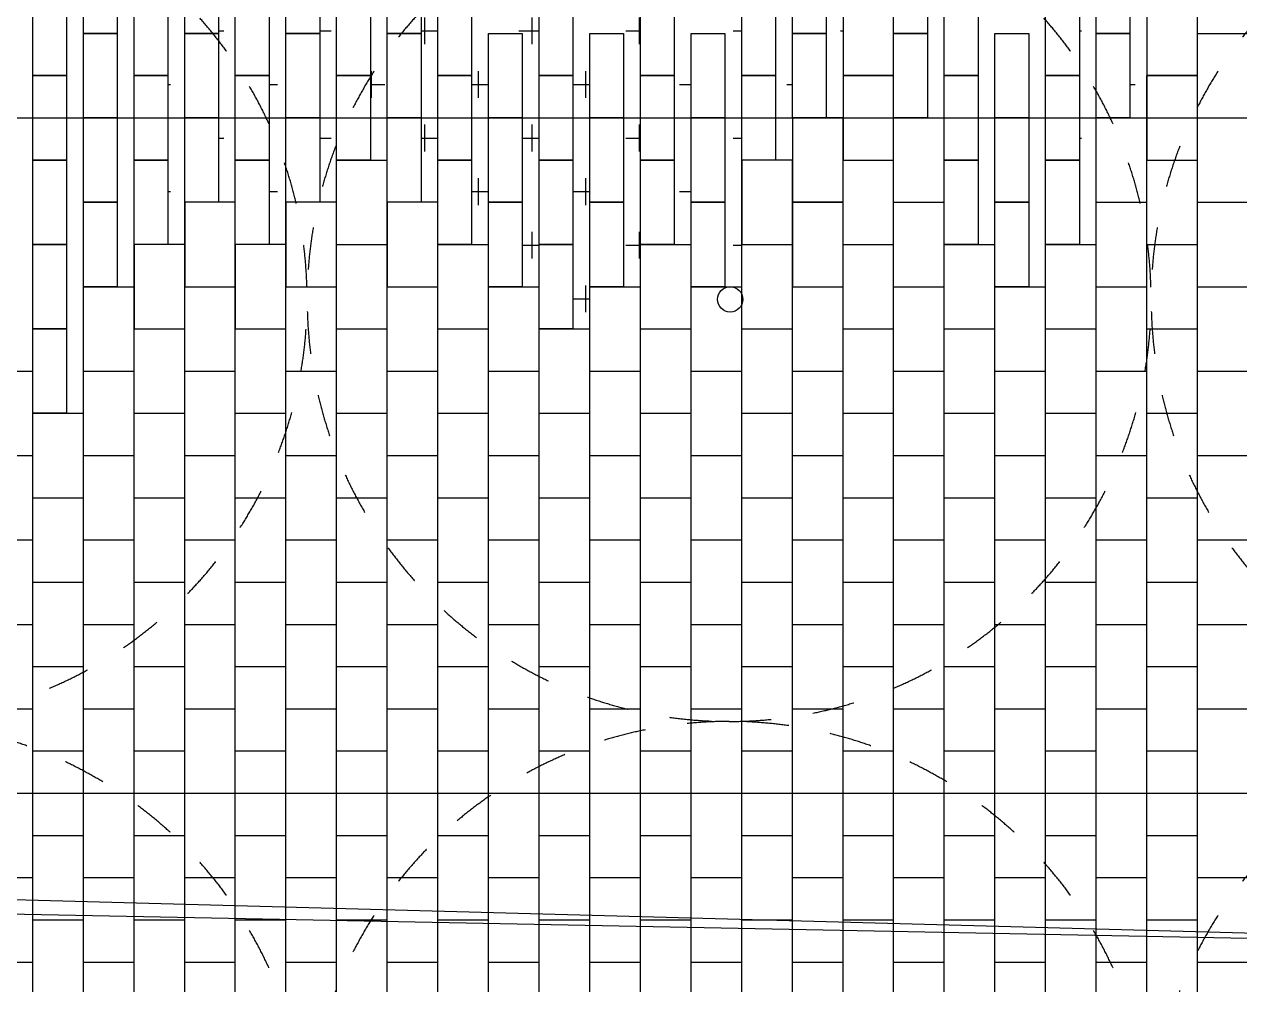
# Model space of a CAD drawing. Header units: millimetres. Extents: x -58335 to 291665, y -66693 to 213307.
# Drawn here: x 189304 to 196504, y 38846 to 44534 of the extents above; entities that cross this region are included whole.
import ezdxf

# ---------------------------------------------------------------- set-up
doc = ezdxf.new("R2010")
doc.units = ezdxf.units.MM
doc.header["$LTSCALE"] = 1000
doc.linetypes.add('X-SITE$0$Dashed', pattern=[10, 5, -5])
for name, color, linetype in [('X-SITE$0$-MY-계획선', 253, 'Continuous'), ('X-SITE$0$-MY-녹지', 254, 'Continuous'), ('X-SITE$0$-MY-포장선', 254, 'Continuous')]:
    doc.layers.add(name, color=color, linetype=linetype)
doc.layers.add('X-SITE$0$1. 지열-천공', color=1, linetype='Continuous', plot=False)
doc.layers.add('X-SITE$0$NOPLOT', color=193, linetype='Continuous', plot=False)
pattern_1 = [(0, (-29382.5, 14650.24), (317.5, 317.5), [158.75, -476.25]), (90, (-29303.13, 14570.87), (-317.5, 317.5), [158.75, -476.25])]

# ---------------------------------------------------------------- blocks, each defined once
blk = doc.blocks.new('X-SITE$0$A$Cf6841d34')
blk.add_lwpolyline([(100, 0), (-100, 0), (-100, 500), (100, 500)], close=True)
blk = doc.blocks.new('X-SITE$0$A$C79eb7408')
blk.add_lwpolyline([(-150, 0), (150, 0), (150, 500), (-150, 500)], close=True)
blk = doc.blocks.new('X-SITE$0$240910_L-1F')
at = {"layer": 'X-SITE$0$-MY-녹지'}
h = blk.add_hatch(dxfattribs=at)
h.set_pattern_fill('CROSS', color=256, scale=50, style=2)
h.set_pattern_definition(pattern_1)
edge = h.paths.add_edge_path()
edge.add_line((167371.1, 60880.3), (167371.1, 59380.3))
edge.add_line((167371.1, 59380.3), (167471.1, 59380.3))
edge.add_line((167471.1, 59380.3), (167471.1, 60130.3))
edge.add_line((167471.1, 60130.3), (167671.1, 60130.3))
edge.add_line((167671.1, 60130.3), (167671.1, 59630.3))
edge.add_line((167671.1, 59630.3), (167771.1, 59630.3))
edge.add_line((167771.1, 59630.3), (167771.1, 61805.2))
edge.add_line((167771.1, 61805.2), (158196, 85719.1))
edge.add_arc((157871.1, 85589), 350, 21.82111, 180)
edge.add_line((157521.1, 85589), (157521.1, 62230.3))
edge.add_line((157521.1, 62230.3), (157871.1, 62230.3))
edge.add_line((157871.1, 62230.3), (157871.1, 63230.3))
edge.add_line((157871.1, 63230.3), (158071.1, 63230.3))
edge.add_line((158071.1, 63230.3), (158071.1, 61380.3))
edge.add_line((158071.1, 61380.3), (158971.1, 61380.3))
edge.add_line((158971.1, 61380.3), (158971.1, 57880.3))
edge.add_line((158971.1, 57880.3), (159071.1, 57880.3))
edge.add_line((159071.1, 57880.3), (159071.1, 58630.3))
edge.add_line((159071.1, 58630.3), (159271.1, 58630.3))
edge.add_line((159271.1, 58630.3), (159271.1, 58130.3))
edge.add_line((159271.1, 58130.3), (159371.1, 58130.3))
edge.add_line((159371.1, 58130.3), (159371.1, 59380.3))
edge.add_line((159371.1, 59380.3), (159571.1, 59380.3))
edge.add_line((159571.1, 59380.3), (159571.1, 57880.3))
edge.add_line((159571.1, 57880.3), (159671.1, 57880.3))
edge.add_line((159671.1, 57880.3), (159671.1, 60130.3))
edge.add_line((159671.1, 60130.3), (159871.1, 60130.3))
edge.add_line((159871.1, 60130.3), (159871.1, 57130.3))
edge.add_line((159871.1, 57130.3), (159971.1, 57130.3))
edge.add_line((159971.1, 57130.3), (159971.1, 59380.3))
edge.add_line((159971.1, 59380.3), (160171.1, 59380.3))
edge.add_line((160171.1, 59380.3), (160171.1, 56880.3))
edge.add_line((160171.1, 56880.3), (160271.1, 56880.3))
edge.add_line((160271.1, 56880.3), (160271.1, 59630.3))
edge.add_line((160271.1, 59630.3), (160471.1, 59630.3))
edge.add_line((160471.1, 59630.3), (160471.1, 57630.3))
edge.add_line((160471.1, 57630.3), (160571.1, 57630.3))
edge.add_line((160571.1, 57630.3), (160571.1, 59380.3))
edge.add_line((160571.1, 59380.3), (160771.1, 59380.3))
edge.add_line((160771.1, 59380.3), (160771.1, 57880.3))
edge.add_line((160771.1, 57880.3), (160871.1, 57880.3))
edge.add_line((160871.1, 57880.3), (160871.1, 59630.3))
edge.add_line((160871.1, 59630.3), (161071.1, 59630.3))
edge.add_line((161071.1, 59630.3), (161071.1, 58130.3))
edge.add_line((161071.1, 58130.3), (161171.1, 58130.3))
edge.add_line((161171.1, 58130.3), (161171.1, 59880.3))
edge.add_line((161171.1, 59880.3), (161371.1, 59880.3))
edge.add_line((161371.1, 59880.3), (161371.1, 57880.3))
edge.add_line((161371.1, 57880.3), (161471.1, 57880.3))
edge.add_line((161471.1, 57880.3), (161471.1, 60630.3))
edge.add_line((161471.1, 60630.3), (161671.1, 60630.3))
edge.add_line((161671.1, 60630.3), (161671.1, 58130.3))
edge.add_line((161671.1, 58130.3), (161771.1, 58130.3))
edge.add_line((161771.1, 58130.3), (161771.1, 59880.3))
edge.add_line((161771.1, 59880.3), (161971.1, 59880.3))
edge.add_line((161971.1, 59880.3), (161971.1, 58380.3))
edge.add_line((161971.1, 58380.3), (162071.1, 58380.3))
edge.add_line((162071.1, 58380.3), (162071.1, 60130.3))
edge.add_line((162071.1, 60130.3), (162271.1, 60130.3))
edge.add_line((162271.1, 60130.3), (162271.1, 58130.3))
edge.add_line((162271.1, 58130.3), (162371.1, 58130.3))
edge.add_line((162371.1, 58130.3), (162371.1, 59380.3))
edge.add_line((162371.1, 59380.3), (162571.1, 59380.3))
edge.add_line((162571.1, 59380.3), (162571.1, 57880.3))
edge.add_line((162571.1, 57880.3), (162671.1, 57880.3))
edge.add_line((162671.1, 57880.3), (162671.1, 59130.3))
edge.add_line((162671.1, 59130.3), (162871.1, 59130.3))
edge.add_line((162871.1, 59130.3), (162871.1, 57630.3))
edge.add_line((162871.1, 57630.3), (162971.1, 57630.3))
edge.add_line((162971.1, 57630.3), (162971.1, 59880.3))
edge.add_line((162971.1, 59880.3), (163171.1, 59880.3))
edge.add_line((163171.1, 59880.3), (163171.1, 57380.3))
edge.add_line((163171.1, 57380.3), (163271.1, 57380.3))
edge.add_line((163271.1, 57380.3), (163271.1, 59130.3))
edge.add_line((163271.1, 59130.3), (163471.1, 59130.3))
edge.add_line((163471.1, 59130.3), (163471.1, 57630.3))
edge.add_line((163471.1, 57630.3), (163571.1, 57630.3))
edge.add_line((163571.1, 57630.3), (163571.1, 59380.3))
edge.add_line((163571.1, 59380.3), (163771.1, 59380.3))
edge.add_line((163771.1, 59380.3), (163771.1, 57880.3))
edge.add_line((163771.1, 57880.3), (163871.1, 57880.3))
edge.add_line((163871.1, 57880.3), (163871.1, 59130.3))
edge.add_line((163871.1, 59130.3), (164071.1, 59130.3))
edge.add_line((164071.1, 59130.3), (164071.1, 57630.3))
edge.add_line((164071.1, 57630.3), (164171.1, 57630.3))
edge.add_line((164171.1, 57630.3), (164171.1, 59880.3))
edge.add_line((164171.1, 59880.3), (164371.1, 59880.3))
edge.add_line((164371.1, 59880.3), (164371.1, 58380.3))
edge.add_line((164371.1, 58380.3), (164471.1, 58380.3))
edge.add_line((164471.1, 58380.3), (164471.1, 59630.3))
edge.add_line((164471.1, 59630.3), (164671.1, 59630.3))
edge.add_line((164671.1, 59630.3), (164671.1, 58630.3))
edge.add_line((164671.1, 58630.3), (164771.1, 58630.3))
edge.add_line((164771.1, 58630.3), (164771.1, 59880.3))
edge.add_line((164771.1, 59880.3), (164971.1, 59880.3))
edge.add_line((164971.1, 59880.3), (164971.1, 59380.3))
edge.add_line((164971.1, 59380.3), (165071.1, 59380.3))
edge.add_line((165071.1, 59380.3), (165071.1, 59630.3))
edge.add_line((165071.1, 59630.3), (165271.1, 59630.3))
edge.add_line((165271.1, 59630.3), (165271.1, 58630.3))
edge.add_line((165271.1, 58630.3), (165371.1, 58630.3))
edge.add_line((165371.1, 58630.3), (165371.1, 59880.3))
edge.add_line((165371.1, 59880.3), (165571.1, 59880.3))
edge.add_line((165571.1, 59880.3), (165571.1, 57880.3))
edge.add_line((165571.1, 57880.3), (165671.1, 57880.3))
edge.add_line((165671.1, 57880.3), (165671.1, 59130.3))
edge.add_line((165671.1, 59130.3), (165871.1, 59130.3))
edge.add_line((165871.1, 59130.3), (165871.1, 57630.3))
edge.add_line((165871.1, 57630.3), (165971.1, 57630.3))
edge.add_line((165971.1, 57630.3), (165971.1, 59380.3))
edge.add_line((165971.1, 59380.3), (166171.1, 59380.3))
edge.add_line((166171.1, 59380.3), (166171.1, 57880.3))
edge.add_line((166171.1, 57880.3), (166271.1, 57880.3))
edge.add_line((166271.1, 57880.3), (166271.1, 60130.3))
edge.add_line((166271.1, 60130.3), (166471.1, 60130.3))
edge.add_line((166471.1, 60130.3), (166471.1, 58630.3))
edge.add_line((166471.1, 58630.3), (166571.1, 58630.3))
edge.add_line((166571.1, 58630.3), (166571.1, 60880.3))
edge.add_line((166571.1, 60880.3), (166771.1, 60880.3))
edge.add_line((166771.1, 60880.3), (166771.1, 59380.3))
edge.add_line((166771.1, 59380.3), (166871.1, 59380.3))
edge.add_line((166871.1, 59380.3), (166871.1, 60630.3))
edge.add_line((166871.1, 60630.3), (167071.1, 60630.3))
edge.add_line((167071.1, 60630.3), (167071.1, 59630.3))
edge.add_line((167071.1, 59630.3), (167171.1, 59630.3))
edge.add_line((167171.1, 59630.3), (167171.1, 60880.3))
edge.add_line((167171.1, 60880.3), (167371.1, 60880.3))
h = blk.add_hatch(dxfattribs=at)
h.set_pattern_fill('CROSS', color=256, scale=50, style=2)
h.set_pattern_definition(pattern_1)
edge = h.paths.add_edge_path()
edge.add_line((167371.1, 60880.3), (167371.1, 59380.3))
edge.add_line((167371.1, 59380.3), (167471.1, 59380.3))
edge.add_line((167471.1, 59380.3), (167471.1, 60130.3))
edge.add_line((167471.1, 60130.3), (167671.1, 60130.3))
edge.add_line((167671.1, 60130.3), (167671.1, 59630.3))
edge.add_line((167671.1, 59630.3), (167771.1, 59630.3))
edge.add_line((167771.1, 59630.3), (167771.1, 61805.2))
edge.add_line((167771.1, 61805.2), (158196, 85719.1))
edge.add_arc((157871.1, 85589), 350, 21.82111, 180)
edge.add_line((157521.1, 85589), (157521.1, 62230.3))
edge.add_line((157521.1, 62230.3), (157871.1, 62230.3))
edge.add_line((157871.1, 62230.3), (157871.1, 63230.3))
edge.add_line((157871.1, 63230.3), (158071.1, 63230.3))
edge.add_line((158071.1, 63230.3), (158071.1, 61380.3))
edge.add_line((158071.1, 61380.3), (158971.1, 61380.3))
edge.add_line((158971.1, 61380.3), (158971.1, 57880.3))
edge.add_line((158971.1, 57880.3), (159071.1, 57880.3))
edge.add_line((159071.1, 57880.3), (159071.1, 58630.3))
edge.add_line((159071.1, 58630.3), (159271.1, 58630.3))
edge.add_line((159271.1, 58630.3), (159271.1, 58130.3))
edge.add_line((159271.1, 58130.3), (159371.1, 58130.3))
edge.add_line((159371.1, 58130.3), (159371.1, 59380.3))
edge.add_line((159371.1, 59380.3), (159571.1, 59380.3))
edge.add_line((159571.1, 59380.3), (159571.1, 57880.3))
edge.add_line((159571.1, 57880.3), (159671.1, 57880.3))
edge.add_line((159671.1, 57880.3), (159671.1, 60130.3))
edge.add_line((159671.1, 60130.3), (159871.1, 60130.3))
edge.add_line((159871.1, 60130.3), (159871.1, 57130.3))
edge.add_line((159871.1, 57130.3), (159971.1, 57130.3))
edge.add_line((159971.1, 57130.3), (159971.1, 59380.3))
edge.add_line((159971.1, 59380.3), (160171.1, 59380.3))
edge.add_line((160171.1, 59380.3), (160171.1, 56880.3))
edge.add_line((160171.1, 56880.3), (160271.1, 56880.3))
edge.add_line((160271.1, 56880.3), (160271.1, 59630.3))
edge.add_line((160271.1, 59630.3), (160471.1, 59630.3))
edge.add_line((160471.1, 59630.3), (160471.1, 57630.3))
edge.add_line((160471.1, 57630.3), (160571.1, 57630.3))
edge.add_line((160571.1, 57630.3), (160571.1, 59380.3))
edge.add_line((160571.1, 59380.3), (160771.1, 59380.3))
edge.add_line((160771.1, 59380.3), (160771.1, 57880.3))
edge.add_line((160771.1, 57880.3), (160871.1, 57880.3))
edge.add_line((160871.1, 57880.3), (160871.1, 59630.3))
edge.add_line((160871.1, 59630.3), (161071.1, 59630.3))
edge.add_line((161071.1, 59630.3), (161071.1, 58130.3))
edge.add_line((161071.1, 58130.3), (161171.1, 58130.3))
edge.add_line((161171.1, 58130.3), (161171.1, 59880.3))
edge.add_line((161171.1, 59880.3), (161371.1, 59880.3))
edge.add_line((161371.1, 59880.3), (161371.1, 57880.3))
edge.add_line((161371.1, 57880.3), (161471.1, 57880.3))
edge.add_line((161471.1, 57880.3), (161471.1, 60630.3))
edge.add_line((161471.1, 60630.3), (161671.1, 60630.3))
edge.add_line((161671.1, 60630.3), (161671.1, 58130.3))
edge.add_line((161671.1, 58130.3), (161771.1, 58130.3))
edge.add_line((161771.1, 58130.3), (161771.1, 59880.3))
edge.add_line((161771.1, 59880.3), (161971.1, 59880.3))
edge.add_line((161971.1, 59880.3), (161971.1, 58380.3))
edge.add_line((161971.1, 58380.3), (162071.1, 58380.3))
edge.add_line((162071.1, 58380.3), (162071.1, 60130.3))
edge.add_line((162071.1, 60130.3), (162271.1, 60130.3))
edge.add_line((162271.1, 60130.3), (162271.1, 58130.3))
edge.add_line((162271.1, 58130.3), (162371.1, 58130.3))
edge.add_line((162371.1, 58130.3), (162371.1, 59380.3))
edge.add_line((162371.1, 59380.3), (162571.1, 59380.3))
edge.add_line((162571.1, 59380.3), (162571.1, 57880.3))
edge.add_line((162571.1, 57880.3), (162671.1, 57880.3))
edge.add_line((162671.1, 57880.3), (162671.1, 59130.3))
edge.add_line((162671.1, 59130.3), (162871.1, 59130.3))
edge.add_line((162871.1, 59130.3), (162871.1, 57630.3))
edge.add_line((162871.1, 57630.3), (162971.1, 57630.3))
edge.add_line((162971.1, 57630.3), (162971.1, 59880.3))
edge.add_line((162971.1, 59880.3), (163171.1, 59880.3))
edge.add_line((163171.1, 59880.3), (163171.1, 57380.3))
edge.add_line((163171.1, 57380.3), (163271.1, 57380.3))
edge.add_line((163271.1, 57380.3), (163271.1, 59130.3))
edge.add_line((163271.1, 59130.3), (163471.1, 59130.3))
edge.add_line((163471.1, 59130.3), (163471.1, 57630.3))
edge.add_line((163471.1, 57630.3), (163571.1, 57630.3))
edge.add_line((163571.1, 57630.3), (163571.1, 59380.3))
edge.add_line((163571.1, 59380.3), (163771.1, 59380.3))
edge.add_line((163771.1, 59380.3), (163771.1, 57880.3))
edge.add_line((163771.1, 57880.3), (163871.1, 57880.3))
edge.add_line((163871.1, 57880.3), (163871.1, 59130.3))
edge.add_line((163871.1, 59130.3), (164071.1, 59130.3))
edge.add_line((164071.1, 59130.3), (164071.1, 57630.3))
edge.add_line((164071.1, 57630.3), (164171.1, 57630.3))
edge.add_line((164171.1, 57630.3), (164171.1, 59880.3))
edge.add_line((164171.1, 59880.3), (164371.1, 59880.3))
edge.add_line((164371.1, 59880.3), (164371.1, 58380.3))
edge.add_line((164371.1, 58380.3), (164471.1, 58380.3))
edge.add_line((164471.1, 58380.3), (164471.1, 59630.3))
edge.add_line((164471.1, 59630.3), (164671.1, 59630.3))
edge.add_line((164671.1, 59630.3), (164671.1, 58630.3))
edge.add_line((164671.1, 58630.3), (164771.1, 58630.3))
edge.add_line((164771.1, 58630.3), (164771.1, 59880.3))
edge.add_line((164771.1, 59880.3), (164971.1, 59880.3))
edge.add_line((164971.1, 59880.3), (164971.1, 59380.3))
edge.add_line((164971.1, 59380.3), (165071.1, 59380.3))
edge.add_line((165071.1, 59380.3), (165071.1, 59630.3))
edge.add_line((165071.1, 59630.3), (165271.1, 59630.3))
edge.add_line((165271.1, 59630.3), (165271.1, 58630.3))
edge.add_line((165271.1, 58630.3), (165371.1, 58630.3))
edge.add_line((165371.1, 58630.3), (165371.1, 59880.3))
edge.add_line((165371.1, 59880.3), (165571.1, 59880.3))
edge.add_line((165571.1, 59880.3), (165571.1, 57880.3))
edge.add_line((165571.1, 57880.3), (165671.1, 57880.3))
edge.add_line((165671.1, 57880.3), (165671.1, 59130.3))
edge.add_line((165671.1, 59130.3), (165871.1, 59130.3))
edge.add_line((165871.1, 59130.3), (165871.1, 57630.3))
edge.add_line((165871.1, 57630.3), (165971.1, 57630.3))
edge.add_line((165971.1, 57630.3), (165971.1, 59380.3))
edge.add_line((165971.1, 59380.3), (166171.1, 59380.3))
edge.add_line((166171.1, 59380.3), (166171.1, 57880.3))
edge.add_line((166171.1, 57880.3), (166271.1, 57880.3))
edge.add_line((166271.1, 57880.3), (166271.1, 60130.3))
edge.add_line((166271.1, 60130.3), (166471.1, 60130.3))
edge.add_line((166471.1, 60130.3), (166471.1, 58630.3))
edge.add_line((166471.1, 58630.3), (166571.1, 58630.3))
edge.add_line((166571.1, 58630.3), (166571.1, 60880.3))
edge.add_line((166571.1, 60880.3), (166771.1, 60880.3))
edge.add_line((166771.1, 60880.3), (166771.1, 59380.3))
edge.add_line((166771.1, 59380.3), (166871.1, 59380.3))
edge.add_line((166871.1, 59380.3), (166871.1, 60630.3))
edge.add_line((166871.1, 60630.3), (167071.1, 60630.3))
edge.add_line((167071.1, 60630.3), (167071.1, 59630.3))
edge.add_line((167071.1, 59630.3), (167171.1, 59630.3))
edge.add_line((167171.1, 59630.3), (167171.1, 60880.3))
edge.add_line((167171.1, 60880.3), (167371.1, 60880.3))
at = {"layer": 'X-SITE$0$-MY-계획선'}
blk.add_lwpolyline([(161471.1, 60630.3), (161671.1, 60630.3), (161671.1, 58630.3), (161471.1, 58630.3)], close=True, dxfattribs=at)
blk.add_lwpolyline([(161471.1, 60630.3), (161671.1, 60630.3), (161671.1, 58630.3), (161471.1, 58630.3)], close=True, dxfattribs=at)
at = {"layer": 'X-SITE$0$-MY-포장선'}
for p, q in [((166871.1, 50630.3), (166871.1, 59630.3)), ((166871.1, 50630.3), (166871.1, 59630.3)), ((165071.1, 49630.3), (165071.1, 59130.3)), ((165071.1, 49630.3), (165071.1, 59130.3)), ((165371.1, 49630.3), (165371.1, 59130.3)), ((165371.1, 49630.3), (165371.1, 59130.3)), ((165671.1, 50630.3), (165671.1, 58880.3)), ((165671.1, 50630.3), (165671.1, 58880.3)), ((165971.1, 50130.3), (165971.1, 58880.3)), ((165971.1, 50130.3), (165971.1, 58880.3)), ((166271.1, 50380.3), (166271.1, 58880.3)), ((166271.1, 50380.3), (166271.1, 58880.3)), ((166571.1, 50630.3), (166571.1, 58880.3)), ((166571.1, 50630.3), (166571.1, 58880.3)), ((159971.1, 50880.3), (159971.1, 58380.3)), ((159971.1, 50880.3), (159971.1, 58380.3)), ((160271.1, 50630.3), (160271.1, 58380.3)), ((160271.1, 50630.3), (160271.1, 58380.3)), ((160571.1, 50380.3), (160571.1, 58380.3)), ((160571.1, 50380.3), (160571.1, 58380.3)), ((160871.1, 50130.3), (160871.1, 58380.3)), ((160871.1, 50130.3), (160871.1, 58380.3)), ((161171.1, 49880.3), (161171.1, 58380.3)), ((161171.1, 49880.3), (161171.1, 58380.3)), ((161471.1, 49630.3), (161471.1, 58380.3)), ((161471.1, 49630.3), (161471.1, 58380.3)), ((161771.1, 49380.3), (161771.1, 58380.3)), ((161771.1, 49380.3), (161771.1, 58380.3)), ((162071.1, 49630.3), (162071.1, 58380.3)), ((162071.1, 49630.3), (162071.1, 58380.3)), ((162371.1, 49630.3), (162371.1, 58380.3)), ((162371.1, 49630.3), (162371.1, 58380.3)), ((162671.1, 49630.3), (162671.1, 58380.3)), ((162671.1, 49630.3), (162671.1, 58380.3)), ((162971.1, 49630.3), (162971.1, 58380.3)), ((162971.1, 49630.3), (162971.1, 58380.3)), ((163271.1, 49630.3), (163271.1, 58380.3)), ((163271.1, 49630.3), (163271.1, 58380.3)), ((163571.1, 49630.3), (163571.1, 58380.3)), ((163571.1, 49630.3), (163571.1, 58380.3)), ((163871.1, 49630.3), (163871.1, 58380.3)), ((163871.1, 49630.3), (163871.1, 58380.3)), ((164171.1, 48880.3), (164171.1, 58380.3)), ((164171.1, 48880.3), (164171.1, 58380.3)), ((164471.1, 49630.3), (164471.1, 58380.3)), ((164471.1, 49630.3), (164471.1, 58380.3)), ((164771.1, 49630.3), (164771.1, 58380.3)), ((164771.1, 49630.3), (164771.1, 58380.3))]:
    blk.add_line(p, q, dxfattribs=at)
for points in [[(166871.1, 59130.3), (167171.1, 59130.3)], [(166871.1, 59130.3), (167171.1, 59130.3)], [(166571.1, 58880.3), (166871.1, 58880.3)], [(166571.1, 58880.3), (166871.1, 58880.3)], [(165071.1, 58630.3), (165371.1, 58630.3)], [(165071.1, 58630.3), (165371.1, 58630.3)], [(166271.1, 58630.3), (166571.1, 58630.3)], [(166271.1, 58630.3), (166571.1, 58630.3)], [(166871.1, 58630.3), (167171.1, 58630.3)], [(166871.1, 58630.3), (167171.1, 58630.3)], [(161771.1, 58380.3), (162071.1, 58380.3)], [(161771.1, 58380.3), (162071.1, 58380.3)], [(164771.1, 58380.3), (165071.1, 58380.3)], [(164771.1, 58380.3), (165071.1, 58380.3)], [(165071.1, 58130.3), (165371.1, 58130.3)], [(165071.1, 58130.3), (165371.1, 58130.3)], [(166271.1, 58130.3), (166571.1, 58130.3)], [(166271.1, 58130.3), (166571.1, 58130.3)], [(166871.1, 58130.3), (167171.1, 58130.3)], [(166871.1, 58130.3), (167171.1, 58130.3)], [(161771.1, 57880.3), (162071.1, 57880.3)], [(161771.1, 57880.3), (162071.1, 57880.3)], [(162371.1, 57880.3), (162671.1, 57880.3)], [(162371.1, 57880.3), (162671.1, 57880.3)], [(163571.1, 57880.3), (163871.1, 57880.3)], [(163571.1, 57880.3), (163871.1, 57880.3)], [(164171.1, 57880.3), (164471.1, 57880.3)], [(164171.1, 57880.3), (164471.1, 57880.3)], [(164771.1, 57880.3), (165071.1, 57880.3)], [(164771.1, 57880.3), (165071.1, 57880.3)], [(165371.1, 57880.3), (165671.1, 57880.3)], [(165371.1, 57880.3), (165671.1, 57880.3)], [(165971.1, 57880.3), (166271.1, 57880.3)], [(165971.1, 57880.3), (166271.1, 57880.3)], [(166571.1, 57880.3), (166871.1, 57880.3)], [(166571.1, 57880.3), (166871.1, 57880.3)], [(160271.1, 57630.3), (160571.1, 57630.3)], [(160271.1, 57630.3), (160571.1, 57630.3)], [(160871.1, 57630.3), (161171.1, 57630.3)], [(160871.1, 57630.3), (161171.1, 57630.3)], [(161471.1, 57630.3), (161771.1, 57630.3)], [(161471.1, 57630.3), (161771.1, 57630.3)], [(162071.1, 57630.3), (162371.1, 57630.3)], [(162071.1, 57630.3), (162371.1, 57630.3)], [(162671.1, 57630.3), (162971.1, 57630.3)], [(162671.1, 57630.3), (162971.1, 57630.3)], [(163271.1, 57630.3), (163571.1, 57630.3)], [(163271.1, 57630.3), (163571.1, 57630.3)], [(163871.1, 57630.3), (164171.1, 57630.3)], [(163871.1, 57630.3), (164171.1, 57630.3)], [(164471.1, 57630.3), (164771.1, 57630.3)], [(164471.1, 57630.3), (164771.1, 57630.3)], [(165071.1, 57630.3), (165371.1, 57630.3)], [(165071.1, 57630.3), (165371.1, 57630.3)], [(165671.1, 57630.3), (165971.1, 57630.3)], [(165671.1, 57630.3), (165971.1, 57630.3)], [(166271.1, 57630.3), (166571.1, 57630.3)], [(166271.1, 57630.3), (166571.1, 57630.3)], [(166871.1, 57630.3), (167171.1, 57630.3)], [(166871.1, 57630.3), (167171.1, 57630.3)], [(160571.1, 57380.3), (160871.1, 57380.3)], [(160571.1, 57380.3), (160871.1, 57380.3)], [(161171.1, 57380.3), (161471.1, 57380.3)], [(161171.1, 57380.3), (161471.1, 57380.3)], [(161771.1, 57380.3), (162071.1, 57380.3)], [(161771.1, 57380.3), (162071.1, 57380.3)], [(162371.1, 57380.3), (162671.1, 57380.3)], [(162371.1, 57380.3), (162671.1, 57380.3)], [(162971.1, 57380.3), (163271.1, 57380.3)], [(162971.1, 57380.3), (163271.1, 57380.3)], [(163571.1, 57380.3), (163871.1, 57380.3)], [(163571.1, 57380.3), (163871.1, 57380.3)], [(164171.1, 57380.3), (164471.1, 57380.3)], [(164171.1, 57380.3), (164471.1, 57380.3)], [(164771.1, 57380.3), (165071.1, 57380.3)], [(164771.1, 57380.3), (165071.1, 57380.3)], [(165371.1, 57380.3), (165671.1, 57380.3)], [(165371.1, 57380.3), (165671.1, 57380.3)], [(165971.1, 57380.3), (166271.1, 57380.3)], [(165971.1, 57380.3), (166271.1, 57380.3)], [(166571.1, 57380.3), (166871.1, 57380.3)], [(166571.1, 57380.3), (166871.1, 57380.3)], [(159671.1, 57130.3), (159971.1, 57130.3)], [(159671.1, 57130.3), (159971.1, 57130.3)], [(160271.1, 57130.3), (160571.1, 57130.3)], [(160271.1, 57130.3), (160571.1, 57130.3)], [(160871.1, 57130.3), (161171.1, 57130.3)], [(160871.1, 57130.3), (161171.1, 57130.3)], [(161471.1, 57130.3), (161771.1, 57130.3)], [(161471.1, 57130.3), (161771.1, 57130.3)], [(162071.1, 57130.3), (162371.1, 57130.3)], [(162071.1, 57130.3), (162371.1, 57130.3)], [(162671.1, 57130.3), (162971.1, 57130.3)], [(162671.1, 57130.3), (162971.1, 57130.3)], [(163271.1, 57130.3), (163571.1, 57130.3)], [(163271.1, 57130.3), (163571.1, 57130.3)], [(163871.1, 57130.3), (164171.1, 57130.3)], [(163871.1, 57130.3), (164171.1, 57130.3)], [(164471.1, 57130.3), (164771.1, 57130.3)], [(164471.1, 57130.3), (164771.1, 57130.3)], [(165071.1, 57130.3), (165371.1, 57130.3)], [(165071.1, 57130.3), (165371.1, 57130.3)], [(165671.1, 57130.3), (165971.1, 57130.3)], [(165671.1, 57130.3), (165971.1, 57130.3)], [(166271.1, 57130.3), (166571.1, 57130.3)], [(166271.1, 57130.3), (166571.1, 57130.3)], [(166871.1, 57130.3), (167171.1, 57130.3)], [(166871.1, 57130.3), (167171.1, 57130.3)], [(159971.1, 56880.3), (160271.1, 56880.3)], [(159971.1, 56880.3), (160271.1, 56880.3)], [(160571.1, 56880.3), (160871.1, 56880.3)], [(160571.1, 56880.3), (160871.1, 56880.3)], [(161171.1, 56880.3), (161471.1, 56880.3)], [(161171.1, 56880.3), (161471.1, 56880.3)], [(161771.1, 56880.3), (162071.1, 56880.3)], [(161771.1, 56880.3), (162071.1, 56880.3)], [(162371.1, 56880.3), (162671.1, 56880.3)], [(162371.1, 56880.3), (162671.1, 56880.3)], [(162971.1, 56880.3), (163271.1, 56880.3)], [(162971.1, 56880.3), (163271.1, 56880.3)], [(163571.1, 56880.3), (163871.1, 56880.3)], [(163571.1, 56880.3), (163871.1, 56880.3)], [(164171.1, 56880.3), (164471.1, 56880.3)], [(164171.1, 56880.3), (164471.1, 56880.3)], [(164771.1, 56880.3), (165071.1, 56880.3)], [(164771.1, 56880.3), (165071.1, 56880.3)], [(165371.1, 56880.3), (165671.1, 56880.3)], [(165371.1, 56880.3), (165671.1, 56880.3)], [(165971.1, 56880.3), (166271.1, 56880.3)], [(165971.1, 56880.3), (166271.1, 56880.3)], [(166571.1, 56880.3), (166871.1, 56880.3)], [(166571.1, 56880.3), (166871.1, 56880.3)], [(159671.1, 56630.3), (159971.1, 56630.3)], [(159671.1, 56630.3), (159971.1, 56630.3)], [(160271.1, 56630.3), (160571.1, 56630.3)], [(160271.1, 56630.3), (160571.1, 56630.3)], [(160871.1, 56630.3), (161171.1, 56630.3)], [(160871.1, 56630.3), (161171.1, 56630.3)], [(161471.1, 56630.3), (161771.1, 56630.3)], [(161471.1, 56630.3), (161771.1, 56630.3)], [(162071.1, 56630.3), (162371.1, 56630.3)], [(162071.1, 56630.3), (162371.1, 56630.3)], [(162671.1, 56630.3), (162971.1, 56630.3)], [(162671.1, 56630.3), (162971.1, 56630.3)], [(163271.1, 56630.3), (163571.1, 56630.3)], [(163271.1, 56630.3), (163571.1, 56630.3)], [(163871.1, 56630.3), (164171.1, 56630.3)], [(163871.1, 56630.3), (164171.1, 56630.3)], [(164471.1, 56630.3), (164771.1, 56630.3)], [(164471.1, 56630.3), (164771.1, 56630.3)], [(165071.1, 56630.3), (165371.1, 56630.3)], [(165071.1, 56630.3), (165371.1, 56630.3)], [(165671.1, 56630.3), (165971.1, 56630.3)], [(165671.1, 56630.3), (165971.1, 56630.3)], [(166271.1, 56630.3), (166571.1, 56630.3)], [(166271.1, 56630.3), (166571.1, 56630.3)], [(166871.1, 56630.3), (167171.1, 56630.3)], [(166871.1, 56630.3), (167171.1, 56630.3)], [(159971.1, 56380.3), (160271.1, 56380.3)], [(159971.1, 56380.3), (160271.1, 56380.3)], [(160571.1, 56380.3), (160871.1, 56380.3)], [(160571.1, 56380.3), (160871.1, 56380.3)], [(161171.1, 56380.3), (161471.1, 56380.3)], [(161171.1, 56380.3), (161471.1, 56380.3)], [(161771.1, 56380.3), (162071.1, 56380.3)], [(161771.1, 56380.3), (162071.1, 56380.3)], [(162371.1, 56380.3), (162671.1, 56380.3)], [(162371.1, 56380.3), (162671.1, 56380.3)], [(162971.1, 56380.3), (163271.1, 56380.3)], [(162971.1, 56380.3), (163271.1, 56380.3)], [(163571.1, 56380.3), (163871.1, 56380.3)], [(163571.1, 56380.3), (163871.1, 56380.3)], [(164171.1, 56380.3), (164471.1, 56380.3)], [(164171.1, 56380.3), (164471.1, 56380.3)], [(164771.1, 56380.3), (165071.1, 56380.3)], [(164771.1, 56380.3), (165071.1, 56380.3)], [(165371.1, 56380.3), (165671.1, 56380.3)], [(165371.1, 56380.3), (165671.1, 56380.3)], [(165971.1, 56380.3), (166271.1, 56380.3)], [(165971.1, 56380.3), (166271.1, 56380.3)], [(166571.1, 56380.3), (166871.1, 56380.3)], [(166571.1, 56380.3), (166871.1, 56380.3)], [(159671.1, 56130.3), (159971.1, 56130.3)], [(159671.1, 56130.3), (159971.1, 56130.3)], [(160271.1, 56130.3), (160571.1, 56130.3)], [(160271.1, 56130.3), (160571.1, 56130.3)], [(160871.1, 56130.3), (161171.1, 56130.3)], [(160871.1, 56130.3), (161171.1, 56130.3)], [(161471.1, 56130.3), (161771.1, 56130.3)], [(161471.1, 56130.3), (161771.1, 56130.3)], [(162071.1, 56130.3), (162371.1, 56130.3)], [(162071.1, 56130.3), (162371.1, 56130.3)], [(162671.1, 56130.3), (162971.1, 56130.3)], [(162671.1, 56130.3), (162971.1, 56130.3)], [(163271.1, 56130.3), (163571.1, 56130.3)], [(163271.1, 56130.3), (163571.1, 56130.3)], [(163871.1, 56130.3), (164171.1, 56130.3)], [(163871.1, 56130.3), (164171.1, 56130.3)], [(164471.1, 56130.3), (164771.1, 56130.3)], [(164471.1, 56130.3), (164771.1, 56130.3)], [(165071.1, 56130.3), (165371.1, 56130.3)], [(165071.1, 56130.3), (165371.1, 56130.3)], [(165671.1, 56130.3), (165971.1, 56130.3)], [(165671.1, 56130.3), (165971.1, 56130.3)], [(166271.1, 56130.3), (166571.1, 56130.3)], [(166271.1, 56130.3), (166571.1, 56130.3)], [(166871.1, 56130.3), (167171.1, 56130.3)], [(166871.1, 56130.3), (167171.1, 56130.3)], [(159971.1, 55880.3), (160271.1, 55880.3)], [(159971.1, 55880.3), (160271.1, 55880.3)], [(160571.1, 55880.3), (160871.1, 55880.3)], [(160571.1, 55880.3), (160871.1, 55880.3)], [(161171.1, 55880.3), (161471.1, 55880.3)], [(161171.1, 55880.3), (161471.1, 55880.3)], [(161771.1, 55880.3), (162071.1, 55880.3)], [(161771.1, 55880.3), (162071.1, 55880.3)], [(162371.1, 55880.3), (162671.1, 55880.3)], [(162371.1, 55880.3), (162671.1, 55880.3)], [(162971.1, 55880.3), (163271.1, 55880.3)], [(162971.1, 55880.3), (163271.1, 55880.3)], [(163571.1, 55880.3), (163871.1, 55880.3)], [(163571.1, 55880.3), (163871.1, 55880.3)], [(164171.1, 55880.3), (164471.1, 55880.3)], [(164171.1, 55880.3), (164471.1, 55880.3)], [(164771.1, 55880.3), (165071.1, 55880.3)], [(164771.1, 55880.3), (165071.1, 55880.3)], [(165371.1, 55880.3), (165671.1, 55880.3)], [(165371.1, 55880.3), (165671.1, 55880.3)], [(165971.1, 55880.3), (166271.1, 55880.3)], [(165971.1, 55880.3), (166271.1, 55880.3)], [(166571.1, 55880.3), (166871.1, 55880.3)], [(166571.1, 55880.3), (166871.1, 55880.3)], [(159671.1, 55630.3), (159971.1, 55630.3)], [(159671.1, 55630.3), (159971.1, 55630.3)], [(160271.1, 55630.3), (160571.1, 55630.3)], [(160271.1, 55630.3), (160571.1, 55630.3)], [(160871.1, 55630.3), (161171.1, 55630.3)], [(160871.1, 55630.3), (161171.1, 55630.3)], [(161471.1, 55630.3), (161771.1, 55630.3)], [(161471.1, 55630.3), (161771.1, 55630.3)], [(162071.1, 55630.3), (162371.1, 55630.3)], [(162071.1, 55630.3), (162371.1, 55630.3)], [(162671.1, 55630.3), (162971.1, 55630.3)], [(162671.1, 55630.3), (162971.1, 55630.3)], [(163271.1, 55630.3), (163571.1, 55630.3)], [(163271.1, 55630.3), (163571.1, 55630.3)], [(163871.1, 55630.3), (164171.1, 55630.3)], [(163871.1, 55630.3), (164171.1, 55630.3)], [(164471.1, 55630.3), (164771.1, 55630.3)], [(164471.1, 55630.3), (164771.1, 55630.3)], [(165071.1, 55630.3), (165371.1, 55630.3)], [(165071.1, 55630.3), (165371.1, 55630.3)], [(165671.1, 55630.3), (165971.1, 55630.3)], [(165671.1, 55630.3), (165971.1, 55630.3)], [(166271.1, 55630.3), (166571.1, 55630.3)], [(166271.1, 55630.3), (166571.1, 55630.3)], [(166871.1, 55630.3), (167171.1, 55630.3)], [(166871.1, 55630.3), (167171.1, 55630.3)], [(159971.1, 55380.3), (160271.1, 55380.3)], [(159971.1, 55380.3), (160271.1, 55380.3)], [(160571.1, 55380.3), (160871.1, 55380.3)], [(160571.1, 55380.3), (160871.1, 55380.3)], [(161171.1, 55380.3), (161471.1, 55380.3)], [(161171.1, 55380.3), (161471.1, 55380.3)], [(161771.1, 55380.3), (162071.1, 55380.3)], [(161771.1, 55380.3), (162071.1, 55380.3)], [(162371.1, 55380.3), (162671.1, 55380.3)], [(162371.1, 55380.3), (162671.1, 55380.3)], [(162971.1, 55380.3), (163271.1, 55380.3)], [(162971.1, 55380.3), (163271.1, 55380.3)], [(163571.1, 55380.3), (163871.1, 55380.3)], [(163571.1, 55380.3), (163871.1, 55380.3)], [(164171.1, 55380.3), (164471.1, 55380.3)], [(164171.1, 55380.3), (164471.1, 55380.3)], [(164771.1, 55380.3), (165071.1, 55380.3)], [(164771.1, 55380.3), (165071.1, 55380.3)], [(165371.1, 55380.3), (165671.1, 55380.3)], [(165371.1, 55380.3), (165671.1, 55380.3)], [(165971.1, 55380.3), (166271.1, 55380.3)], [(165971.1, 55380.3), (166271.1, 55380.3)], [(166571.1, 55380.3), (166871.1, 55380.3)], [(166571.1, 55380.3), (166871.1, 55380.3)], [(159671.1, 55130.3), (159971.1, 55130.3)], [(159671.1, 55130.3), (159971.1, 55130.3)], [(160271.1, 55130.3), (160571.1, 55130.3)], [(160271.1, 55130.3), (160571.1, 55130.3)], [(160871.1, 55130.3), (161171.1, 55130.3)], [(160871.1, 55130.3), (161171.1, 55130.3)], [(161471.1, 55130.3), (161771.1, 55130.3)], [(161471.1, 55130.3), (161771.1, 55130.3)], [(162071.1, 55130.3), (162371.1, 55130.3)], [(162071.1, 55130.3), (162371.1, 55130.3)], [(162671.1, 55130.3), (162971.1, 55130.3)], [(162671.1, 55130.3), (162971.1, 55130.3)], [(163271.1, 55130.3), (163571.1, 55130.3)], [(163271.1, 55130.3), (163571.1, 55130.3)], [(163871.1, 55130.3), (164171.1, 55130.3)], [(163871.1, 55130.3), (164171.1, 55130.3)], [(164471.1, 55130.3), (164771.1, 55130.3)], [(164471.1, 55130.3), (164771.1, 55130.3)], [(165071.1, 55130.3), (165371.1, 55130.3)], [(165071.1, 55130.3), (165371.1, 55130.3)], [(165671.1, 55130.3), (165971.1, 55130.3)], [(165671.1, 55130.3), (165971.1, 55130.3)], [(166271.1, 55130.3), (166571.1, 55130.3)], [(166271.1, 55130.3), (166571.1, 55130.3)], [(166871.1, 55130.3), (167171.1, 55130.3)], [(166871.1, 55130.3), (167171.1, 55130.3)], [(159971.1, 54880.3), (160271.1, 54880.3)], [(159971.1, 54880.3), (160271.1, 54880.3)], [(160571.1, 54880.3), (160871.1, 54880.3)], [(160571.1, 54880.3), (160871.1, 54880.3)], [(161171.1, 54880.3), (161471.1, 54880.3)], [(161171.1, 54880.3), (161471.1, 54880.3)], [(161771.1, 54880.3), (162071.1, 54880.3)], [(161771.1, 54880.3), (162071.1, 54880.3)], [(162371.1, 54880.3), (162671.1, 54880.3)], [(162371.1, 54880.3), (162671.1, 54880.3)], [(162971.1, 54880.3), (163271.1, 54880.3)], [(162971.1, 54880.3), (163271.1, 54880.3)], [(163571.1, 54880.3), (163871.1, 54880.3)], [(163571.1, 54880.3), (163871.1, 54880.3)], [(164171.1, 54880.3), (164471.1, 54880.3)], [(164171.1, 54880.3), (164471.1, 54880.3)], [(164771.1, 54880.3), (165071.1, 54880.3)], [(164771.1, 54880.3), (165071.1, 54880.3)], [(165371.1, 54880.3), (165671.1, 54880.3)], [(165371.1, 54880.3), (165671.1, 54880.3)], [(165971.1, 54880.3), (166271.1, 54880.3)], [(165971.1, 54880.3), (166271.1, 54880.3)], [(166571.1, 54880.3), (166871.1, 54880.3)], [(166571.1, 54880.3), (166871.1, 54880.3)], [(159671.1, 54630.3), (159971.1, 54630.3)], [(159671.1, 54630.3), (159971.1, 54630.3)], [(160271.1, 54630.3), (160571.1, 54630.3)], [(160271.1, 54630.3), (160571.1, 54630.3)], [(160871.1, 54630.3), (161171.1, 54630.3)], [(160871.1, 54630.3), (161171.1, 54630.3)], [(161471.1, 54630.3), (161771.1, 54630.3)], [(161471.1, 54630.3), (161771.1, 54630.3)], [(162071.1, 54630.3), (162371.1, 54630.3)], [(162071.1, 54630.3), (162371.1, 54630.3)], [(162671.1, 54630.3), (162971.1, 54630.3)], [(162671.1, 54630.3), (162971.1, 54630.3)], [(163271.1, 54630.3), (163571.1, 54630.3)], [(163271.1, 54630.3), (163571.1, 54630.3)], [(163871.1, 54630.3), (164171.1, 54630.3)], [(163871.1, 54630.3), (164171.1, 54630.3)], [(164471.1, 54630.3), (164771.1, 54630.3)], [(164471.1, 54630.3), (164771.1, 54630.3)], [(165071.1, 54630.3), (165371.1, 54630.3)], [(165071.1, 54630.3), (165371.1, 54630.3)], [(165671.1, 54630.3), (165971.1, 54630.3)], [(165671.1, 54630.3), (165971.1, 54630.3)], [(166271.1, 54630.3), (166571.1, 54630.3)], [(166271.1, 54630.3), (166571.1, 54630.3)], [(166871.1, 54630.3), (167171.1, 54630.3)], [(166871.1, 54630.3), (167171.1, 54630.3)], [(159971.1, 54380.3), (160271.1, 54380.3)], [(159971.1, 54380.3), (160271.1, 54380.3)], [(160571.1, 54380.3), (160871.1, 54380.3)], [(160571.1, 54380.3), (160871.1, 54380.3)], [(161171.1, 54380.3), (161471.1, 54380.3)], [(161171.1, 54380.3), (161471.1, 54380.3)], [(161771.1, 54380.3), (162071.1, 54380.3)], [(161771.1, 54380.3), (162071.1, 54380.3)], [(162371.1, 54380.3), (162671.1, 54380.3)], [(162371.1, 54380.3), (162671.1, 54380.3)], [(162971.1, 54380.3), (163271.1, 54380.3)], [(162971.1, 54380.3), (163271.1, 54380.3)], [(163571.1, 54380.3), (163871.1, 54380.3)], [(163571.1, 54380.3), (163871.1, 54380.3)], [(164171.1, 54380.3), (164471.1, 54380.3)], [(164171.1, 54380.3), (164471.1, 54380.3)], [(164771.1, 54380.3), (165071.1, 54380.3)], [(164771.1, 54380.3), (165071.1, 54380.3)], [(165371.1, 54380.3), (165671.1, 54380.3)], [(165371.1, 54380.3), (165671.1, 54380.3)], [(165971.1, 54380.3), (166271.1, 54380.3)], [(165971.1, 54380.3), (166271.1, 54380.3)], [(166571.1, 54380.3), (166871.1, 54380.3)], [(166571.1, 54380.3), (166871.1, 54380.3)], [(159671.1, 54130.3), (159971.1, 54130.3)], [(159671.1, 54130.3), (159971.1, 54130.3)], [(160271.1, 54130.3), (160571.1, 54130.3)], [(160271.1, 54130.3), (160571.1, 54130.3)], [(160871.1, 54130.3), (161171.1, 54130.3)], [(160871.1, 54130.3), (161171.1, 54130.3)], [(161471.1, 54130.3), (161771.1, 54130.3)], [(161471.1, 54130.3), (161771.1, 54130.3)], [(162071.1, 54130.3), (162371.1, 54130.3)], [(162071.1, 54130.3), (162371.1, 54130.3)], [(162671.1, 54130.3), (162971.1, 54130.3)], [(162671.1, 54130.3), (162971.1, 54130.3)], [(163271.1, 54130.3), (163571.1, 54130.3)], [(163271.1, 54130.3), (163571.1, 54130.3)], [(163871.1, 54130.3), (164171.1, 54130.3)], [(163871.1, 54130.3), (164171.1, 54130.3)], [(164471.1, 54130.3), (164771.1, 54130.3)], [(164471.1, 54130.3), (164771.1, 54130.3)], [(165071.1, 54130.3), (165371.1, 54130.3)], [(165071.1, 54130.3), (165371.1, 54130.3)], [(165671.1, 54130.3), (165971.1, 54130.3)], [(165671.1, 54130.3), (165971.1, 54130.3)], [(166271.1, 54130.3), (166571.1, 54130.3)], [(166271.1, 54130.3), (166571.1, 54130.3)], [(166871.1, 54130.3), (167171.1, 54130.3)], [(166871.1, 54130.3), (167171.1, 54130.3)], [(159971.1, 53880.3), (160271.1, 53880.3)], [(159971.1, 53880.3), (160271.1, 53880.3)], [(160571.1, 53880.3), (160871.1, 53880.3)], [(160571.1, 53880.3), (160871.1, 53880.3)], [(161171.1, 53880.3), (161471.1, 53880.3)], [(161171.1, 53880.3), (161471.1, 53880.3)], [(161771.1, 53880.3), (162071.1, 53880.3)], [(161771.1, 53880.3), (162071.1, 53880.3)], [(162371.1, 53880.3), (162671.1, 53880.3)], [(162371.1, 53880.3), (162671.1, 53880.3)], [(162971.1, 53880.3), (163271.1, 53880.3)], [(162971.1, 53880.3), (163271.1, 53880.3)], [(163571.1, 53880.3), (163871.1, 53880.3)], [(163571.1, 53880.3), (163871.1, 53880.3)], [(164171.1, 53880.3), (164471.1, 53880.3)], [(164171.1, 53880.3), (164471.1, 53880.3)], [(164771.1, 53880.3), (165071.1, 53880.3)], [(164771.1, 53880.3), (165071.1, 53880.3)], [(165371.1, 53880.3), (165671.1, 53880.3)], [(165371.1, 53880.3), (165671.1, 53880.3)], [(165971.1, 53880.3), (166271.1, 53880.3)], [(165971.1, 53880.3), (166271.1, 53880.3)], [(166571.1, 53880.3), (166871.1, 53880.3)], [(166571.1, 53880.3), (166871.1, 53880.3)], [(159671.1, 53630.3), (159971.1, 53630.3)], [(159671.1, 53630.3), (159971.1, 53630.3)], [(160271.1, 53630.3), (160571.1, 53630.3)], [(160271.1, 53630.3), (160571.1, 53630.3)], [(160871.1, 53630.3), (161171.1, 53630.3)], [(160871.1, 53630.3), (161171.1, 53630.3)], [(161471.1, 53630.3), (161771.1, 53630.3)], [(161471.1, 53630.3), (161771.1, 53630.3)], [(162071.1, 53630.3), (162371.1, 53630.3)], [(162071.1, 53630.3), (162371.1, 53630.3)], [(162671.1, 53630.3), (162971.1, 53630.3)], [(162671.1, 53630.3), (162971.1, 53630.3)], [(163271.1, 53630.3), (163571.1, 53630.3)], [(163271.1, 53630.3), (163571.1, 53630.3)], [(163871.1, 53630.3), (164171.1, 53630.3)], [(163871.1, 53630.3), (164171.1, 53630.3)], [(164471.1, 53630.3), (164771.1, 53630.3)], [(164471.1, 53630.3), (164771.1, 53630.3)], [(165071.1, 53630.3), (165371.1, 53630.3)], [(165071.1, 53630.3), (165371.1, 53630.3)], [(165671.1, 53630.3), (165971.1, 53630.3)], [(165671.1, 53630.3), (165971.1, 53630.3)], [(166271.1, 53630.3), (166571.1, 53630.3)], [(166271.1, 53630.3), (166571.1, 53630.3)], [(166871.1, 53630.3), (167171.1, 53630.3)], [(166871.1, 53630.3), (167171.1, 53630.3)]]:
    blk.add_lwpolyline(points, dxfattribs=at)
at = {"layer": 'X-SITE$0$NOPLOT'}
for p, q in [((157371.1, 58630.3), (175500, 58630.3)), ((157371.1, 58630.3), (175500, 58630.3)), ((152371.1, 54630.3), (175500, 54630.3)), ((152371.1, 54630.3), (175500, 54630.3))]:
    blk.add_line(p, q, dxfattribs=at)
at = {"layer": 'X-SITE$0$-MY-포장선'}
for name, p in [('X-SITE$0$A$Cf6841d34', (160371.1, 59130.3)), ('X-SITE$0$A$Cf6841d34', (160371.1, 59130.3)), ('X-SITE$0$A$Cf6841d34', (160971.1, 59130.3)), ('X-SITE$0$A$Cf6841d34', (160971.1, 59130.3)), ('X-SITE$0$A$Cf6841d34', (161571.1, 59130.3)), ('X-SITE$0$A$Cf6841d34', (161571.1, 59130.3)), ('X-SITE$0$A$Cf6841d34', (162171.1, 59130.3)), ('X-SITE$0$A$Cf6841d34', (162171.1, 59130.3)), ('X-SITE$0$A$Cf6841d34', (164571.1, 59130.3)), ('X-SITE$0$A$Cf6841d34', (164571.1, 59130.3)), ('X-SITE$0$A$Cf6841d34', (165171.1, 59130.3)), ('X-SITE$0$A$Cf6841d34', (165171.1, 59130.3)), ('X-SITE$0$A$Cf6841d34', (166371.1, 59130.3)), ('X-SITE$0$A$Cf6841d34', (166371.1, 59130.3)), ('X-SITE$0$A$Cf6841d34', (160071.1, 58880.3)), ('X-SITE$0$A$Cf6841d34', (160071.1, 58880.3)), ('X-SITE$0$A$Cf6841d34', (160671.1, 58880.3)), ('X-SITE$0$A$Cf6841d34', (160671.1, 58880.3)), ('X-SITE$0$A$Cf6841d34', (161271.1, 58880.3)), ('X-SITE$0$A$Cf6841d34', (161271.1, 58880.3)), ('X-SITE$0$A$Cf6841d34', (161871.1, 58880.3)), ('X-SITE$0$A$Cf6841d34', (161871.1, 58880.3)), ('X-SITE$0$A$Cf6841d34', (162471.1, 58880.3)), ('X-SITE$0$A$Cf6841d34', (162471.1, 58880.3)), ('X-SITE$0$A$Cf6841d34', (163071.1, 58880.3)), ('X-SITE$0$A$Cf6841d34', (163071.1, 58880.3)), ('X-SITE$0$A$Cf6841d34', (163671.1, 58880.3)), ('X-SITE$0$A$Cf6841d34', (163671.1, 58880.3)), ('X-SITE$0$A$Cf6841d34', (164271.1, 58880.3)), ('X-SITE$0$A$Cf6841d34', (164271.1, 58880.3)), ('X-SITE$0$A$C79eb7408', (164921.1, 58880.3)), ('X-SITE$0$A$C79eb7408', (164921.1, 58880.3)), ('X-SITE$0$A$Cf6841d34', (165471.1, 58880.3)), ('X-SITE$0$A$Cf6841d34', (165471.1, 58880.3)), ('X-SITE$0$A$Cf6841d34', (166071.1, 58880.3)), ('X-SITE$0$A$Cf6841d34', (166071.1, 58880.3)), ('X-SITE$0$A$C79eb7408', (166721.1, 58880.3)), ('X-SITE$0$A$C79eb7408', (166721.1, 58880.3)), ('X-SITE$0$A$Cf6841d34', (160371.1, 58630.3)), ('X-SITE$0$A$Cf6841d34', (160371.1, 58630.3)), ('X-SITE$0$A$Cf6841d34', (160971.1, 58630.3)), ('X-SITE$0$A$Cf6841d34', (160971.1, 58630.3)), ('X-SITE$0$A$Cf6841d34', (161571.1, 58630.3)), ('X-SITE$0$A$Cf6841d34', (161571.1, 58630.3)), ('X-SITE$0$A$Cf6841d34', (162171.1, 58630.3)), ('X-SITE$0$A$Cf6841d34', (162171.1, 58630.3)), ('X-SITE$0$A$Cf6841d34', (162771.1, 58630.3)), ('X-SITE$0$A$Cf6841d34', (162771.1, 58630.3)), ('X-SITE$0$A$Cf6841d34', (163371.1, 58630.3)), ('X-SITE$0$A$Cf6841d34', (163371.1, 58630.3)), ('X-SITE$0$A$Cf6841d34', (163971.1, 58630.3)), ('X-SITE$0$A$Cf6841d34', (163971.1, 58630.3)), ('X-SITE$0$A$Cf6841d34', (164571.1, 58630.3)), ('X-SITE$0$A$Cf6841d34', (164571.1, 58630.3)), ('X-SITE$0$A$Cf6841d34', (165171.1, 58630.3)), ('X-SITE$0$A$Cf6841d34', (165171.1, 58630.3)), ('X-SITE$0$A$Cf6841d34', (165771.1, 58630.3)), ('X-SITE$0$A$Cf6841d34', (165771.1, 58630.3)), ('X-SITE$0$A$Cf6841d34', (166371.1, 58630.3)), ('X-SITE$0$A$Cf6841d34', (166371.1, 58630.3)), ('X-SITE$0$A$Cf6841d34', (160071.1, 58380.3)), ('X-SITE$0$A$Cf6841d34', (160071.1, 58380.3)), ('X-SITE$0$A$Cf6841d34', (160671.1, 58380.3)), ('X-SITE$0$A$Cf6841d34', (160671.1, 58380.3)), ('X-SITE$0$A$Cf6841d34', (161271.1, 58380.3)), ('X-SITE$0$A$Cf6841d34', (161271.1, 58380.3)), ('X-SITE$0$A$Cf6841d34', (161871.1, 58380.3)), ('X-SITE$0$A$Cf6841d34', (161871.1, 58380.3)), ('X-SITE$0$A$Cf6841d34', (162471.1, 58380.3)), ('X-SITE$0$A$Cf6841d34', (162471.1, 58380.3)), ('X-SITE$0$A$Cf6841d34', (163071.1, 58380.3)), ('X-SITE$0$A$Cf6841d34', (163071.1, 58380.3)), ('X-SITE$0$A$Cf6841d34', (163671.1, 58380.3)), ('X-SITE$0$A$Cf6841d34', (163671.1, 58380.3)), ('X-SITE$0$A$Cf6841d34', (164271.1, 58380.3)), ('X-SITE$0$A$Cf6841d34', (164271.1, 58380.3)), ('X-SITE$0$A$C79eb7408', (164921.1, 58380.3)), ('X-SITE$0$A$C79eb7408', (164921.1, 58380.3)), ('X-SITE$0$A$Cf6841d34', (165471.1, 58380.3)), ('X-SITE$0$A$Cf6841d34', (165471.1, 58380.3)), ('X-SITE$0$A$Cf6841d34', (166071.1, 58380.3)), ('X-SITE$0$A$Cf6841d34', (166071.1, 58380.3)), ('X-SITE$0$A$C79eb7408', (166721.1, 58380.3)), ('X-SITE$0$A$C79eb7408', (166721.1, 58380.3)), ('X-SITE$0$A$Cf6841d34', (160371.1, 58130.3)), ('X-SITE$0$A$Cf6841d34', (160371.1, 58130.3)), ('X-SITE$0$A$Cf6841d34', (160971.1, 58130.3)), ('X-SITE$0$A$Cf6841d34', (160971.1, 58130.3)), ('X-SITE$0$A$Cf6841d34', (161571.1, 58130.3)), ('X-SITE$0$A$Cf6841d34', (161571.1, 58130.3)), ('X-SITE$0$A$Cf6841d34', (162171.1, 58130.3)), ('X-SITE$0$A$Cf6841d34', (162171.1, 58130.3)), ('X-SITE$0$A$Cf6841d34', (162771.1, 58130.3)), ('X-SITE$0$A$Cf6841d34', (162771.1, 58130.3)), ('X-SITE$0$A$Cf6841d34', (163371.1, 58130.3)), ('X-SITE$0$A$Cf6841d34', (163371.1, 58130.3)), ('X-SITE$0$A$Cf6841d34', (163971.1, 58130.3)), ('X-SITE$0$A$Cf6841d34', (163971.1, 58130.3)), ('X-SITE$0$A$C79eb7408', (164621.1, 58130.3)), ('X-SITE$0$A$C79eb7408', (164621.1, 58130.3)), ('X-SITE$0$A$Cf6841d34', (165771.1, 58130.3)), ('X-SITE$0$A$Cf6841d34', (165771.1, 58130.3)), ('X-SITE$0$A$Cf6841d34', (160071.1, 57880.3)), ('X-SITE$0$A$Cf6841d34', (160071.1, 57880.3)), ('X-SITE$0$A$Cf6841d34', (160671.1, 57880.3)), ('X-SITE$0$A$Cf6841d34', (160671.1, 57880.3)), ('X-SITE$0$A$Cf6841d34', (161271.1, 57880.3)), ('X-SITE$0$A$Cf6841d34', (161271.1, 57880.3)), ('X-SITE$0$A$Cf6841d34', (162471.1, 57880.3)), ('X-SITE$0$A$Cf6841d34', (162471.1, 57880.3)), ('X-SITE$0$A$Cf6841d34', (163071.1, 57880.3)), ('X-SITE$0$A$Cf6841d34', (163071.1, 57880.3)), ('X-SITE$0$A$Cf6841d34', (163671.1, 57880.3)), ('X-SITE$0$A$Cf6841d34', (163671.1, 57880.3)), ('X-SITE$0$A$C79eb7408', (164321.1, 57880.3)), ('X-SITE$0$A$C79eb7408', (164321.1, 57880.3)), ('X-SITE$0$A$Cf6841d34', (165471.1, 57880.3)), ('X-SITE$0$A$Cf6841d34', (165471.1, 57880.3)), ('X-SITE$0$A$Cf6841d34', (166071.1, 57880.3)), ('X-SITE$0$A$Cf6841d34', (166071.1, 57880.3)), ('X-SITE$0$A$Cf6841d34', (160371.1, 57630.3)), ('X-SITE$0$A$Cf6841d34', (160371.1, 57630.3)), ('X-SITE$0$A$C79eb7408', (161021.1, 57630.3)), ('X-SITE$0$A$C79eb7408', (161021.1, 57630.3)), ('X-SITE$0$A$C79eb7408', (161621.1, 57630.3)), ('X-SITE$0$A$C79eb7408', (161621.1, 57630.3)), ('X-SITE$0$A$C79eb7408', (162221.1, 57630.3)), ('X-SITE$0$A$C79eb7408', (162221.1, 57630.3)), ('X-SITE$0$A$Cf6841d34', (162771.1, 57630.3)), ('X-SITE$0$A$Cf6841d34', (162771.1, 57630.3)), ('X-SITE$0$A$Cf6841d34', (163371.1, 57630.3)), ('X-SITE$0$A$Cf6841d34', (163371.1, 57630.3)), ('X-SITE$0$A$Cf6841d34', (163971.1, 57630.3)), ('X-SITE$0$A$Cf6841d34', (163971.1, 57630.3)), ('X-SITE$0$A$C79eb7408', (164621.1, 57630.3)), ('X-SITE$0$A$C79eb7408', (164621.1, 57630.3)), ('X-SITE$0$A$Cf6841d34', (165771.1, 57630.3)), ('X-SITE$0$A$Cf6841d34', (165771.1, 57630.3)), ('X-SITE$0$A$Cf6841d34', (160071.1, 57380.3)), ('X-SITE$0$A$Cf6841d34', (160071.1, 57380.3)), ('X-SITE$0$A$C79eb7408', (160721.1, 57380.3)), ('X-SITE$0$A$C79eb7408', (160721.1, 57380.3)), ('X-SITE$0$A$C79eb7408', (161321.1, 57380.3)), ('X-SITE$0$A$C79eb7408', (161321.1, 57380.3)), ('X-SITE$0$A$Cf6841d34', (163071.1, 57380.3)), ('X-SITE$0$A$Cf6841d34', (163071.1, 57380.3)), ('X-SITE$0$A$Cf6841d34', (160071.1, 56880.3)), ('X-SITE$0$A$Cf6841d34', (160071.1, 56880.3))]:
    blk.add_blockref(name, p, dxfattribs=at)
blk = doc.blocks.new('X-SITE$0$천공')
at = {"layer": 'X-SITE$0$1. 지열-천공', "linetype": 'X-SITE$0$Dashed', "ltscale": 0.05}
blk.add_lwpolyline([(-2500, 0, -1), (2500, 0, -1), (-2500, 0)], format="xyb", dxfattribs=at)
at = {"layer": 'X-SITE$0$1. 지열-천공', "ltscale": 10}
blk.add_circle((0, -6.4), 75, dxfattribs=at)
blk = doc.blocks.new('X-SITE$0$지열천공')
at = {"layer": 'X-SITE$0$1. 지열-천공', "rotation": 89.99999999999999}
for p in [(138125.4, -105700, 0), (143125.4, -105700, 0), (148125.4, -105700, 0), (138125.4, -110700, 0), (143125.4, -110700, 0), (148125.4, -110700, 0)]:
    blk.add_blockref('X-SITE$0$천공', p, dxfattribs=at)

msp = doc.modelspace()

# ---------------------------------------------------------------- linework, layer by layer
at = {"layer": 'Defpoints', "color": 253, "true_color": 0x9898cc}
msp.add_polyline3d([(203597.4, 38982.5, 0), (202732.5, 38982.5, 0), (186903.6, 39412.5, 0), (181753.6, 39412.5, 0), (203597.4, 38982.5, 0), (202732.5, 38982.5, 0), (186903.6, 39412.5, 0), (181753.6, 39412.5, 0)], dxfattribs=at)

# ---------------------------------------------------------------- block references
msp.add_blockref('X-SITE$0$240910_L-1F', (29382.5, -14650.2))
at = {"layer": 'X-SITE$0$1. 지열-천공'}
msp.add_blockref('X-SITE$0$지열천공', (50353.6, 148605), dxfattribs=at)

doc.saveas('drawing.dxf')
